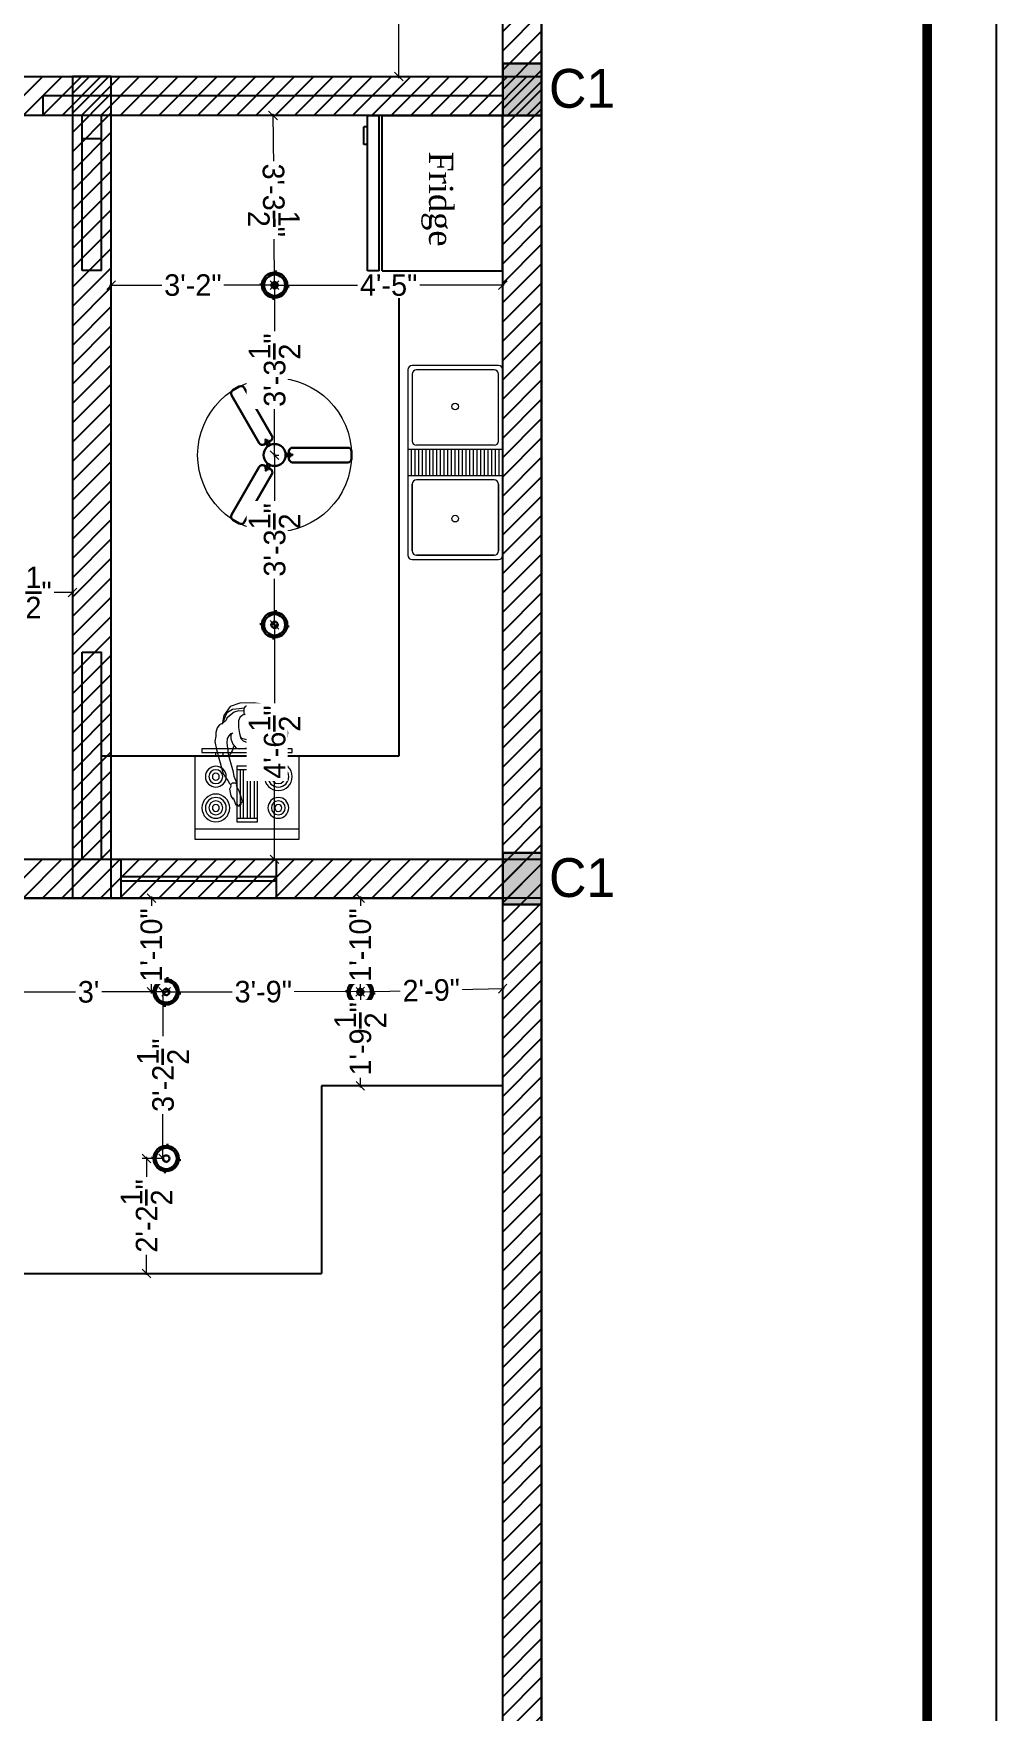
# Model space of a CAD drawing. Header units: millimetres. Extents: x -6808 to 215771, y -89660 to -16303.
# Drawn here: x 96900.4 to 97123.6, y -53585.4 to -53196.3 of the extents above; entities that cross this region are included whole.
import ezdxf

# ---------------------------------------------------------------- set-up
doc = ezdxf.new("R2010")
doc.units = ezdxf.units.MM
doc.header["$PDMODE"] = 35
doc.layers.get('0').update_dxf_attribs({"color": 8})
for name, color, linetype, lineweight in [('_Furniture', 253, 'Continuous', 18), ('A-Lite-Clng', 5, 'Continuous', 30), ('column', 5, 'Continuous', 30), ('ELE.13', 7, 'Continuous', 13), ('ELECTRICAL', 150, 'Continuous', 30), ('FIXture', 132, 'Continuous', 13), ('furnitures', 12, 'Continuous', 13), ('wall', 7, 'Continuous', 35)]:
    doc.layers.add(name, color=color, linetype=linetype, lineweight=lineweight)
doc.layers.add('A-WIN', color=5, linetype='Continuous')
doc.layers.add('FORMAT', color=7, linetype='Continuous')
doc.styles.add('SAJ', font='eurr____.ttf')
doc.styles.get("Standard").update_dxf_attribs({"font": 'times.ttf'})
doc.dimstyles.new('SAJ', dxfattribs={"dimtxt": 5, "dimasz": 2, "dimexe": 1, "dimexo": 1, "dimgap": 0.09375, "dimtad": 0, "dimdec": 1, "dimzin": 0, "dimdsep": 46, "dimlunit": 4, "dimtxsty": 'SAJ', "dimblk": 'OBLIQUE', "dimcen": 0.125, "dimdle": 0.375, "dimadec": 0, "dimazin": 0, "dimtfac": 1, "dimtdec": 1, "dimtofl": 0, "dimtmove": 0, "dimatfit": 3, "dimldrblk": 'OBLIQUE', "dimfxl": 1, "dimtolj": 1, "dimtzin": 0, "dimlwd": 5, "dimlwe": 5, "dimarcsym": 1})
pattern_1 = [(45, (79061.6935, -34400.544), (-2.24506403, 2.24506403), [])]

# ---------------------------------------------------------------- blocks, each defined once
blk = doc.blocks.new('c1')
at = {"layer": 'column'}
blk.add_hatch(color=256, dxfattribs=at).paths.add_polyline_path([(58376.49, -43564.36), (58385.49, -43564.36), (58385.49, -43552.36), (58376.49, -43552.36)])
for p, q in [((58376.49, -43552.36), (58376.49, -43564.36)), ((58376.49, -43552.36), (58385.49, -43552.36)), ((58385.49, -43564.36), (58385.49, -43552.36)), ((58376.49, -43564.36), (58385.49, -43564.36))]:
    blk.add_line(p, q, dxfattribs=at)
blk = doc.blocks.new('A$C35EA12FA')
at = {"layer": 'furnitures', "ltscale": 1.4}
for p, q in [((5.45, 22.2), (3.32, 21.47)), ((8.32, 22.29), (5.45, 22.2)), ((11, 21.88), (8.32, 22.29)), ((12.81, 20.28), (11, 21.88)), ((2, 19.51), (1.64, 17.65)), ((2.45, 18.51), (1.77, 17.83)), ((3.32, 21.47), (2, 19.51)), ((2, 18.33), (2.36, 19.38)), ((2.36, 19.38), (2.77, 20.24)), ((2.59, 18.92), (2.45, 18.51)), ((3.23, 19.47), (2.59, 18.92)), ((2.77, 20.24), (3.86, 20.88)), ((4.18, 20.24), (3.23, 19.47)), ((3.86, 20.88), (5.27, 21.01)), ((5.18, 20.56), (4.18, 20.24)), ((5.18, 18.37), (5.14, 16.92)), ((6.23, 20.47), (5.18, 20.56)), ((5.45, 19.1), (5.18, 18.37)), ((5.27, 21.01), (6.32, 21.15)), ((6, 19.6), (5.45, 19.1)), ((6.59, 19.74), (6, 19.6)), ((6.32, 21.01), (6.27, 20.38)), ((6.27, 20.38), (6.32, 19.92)), ((6.59, 21.47), (6.32, 21.01)), ((6.32, 19.92), (6.59, 19.74)), ((7.27, 21.69), (6.59, 21.47)), ((7.82, 21.51), (7.27, 21.69)), ((8.36, 21.24), (7.82, 21.51)), ((8.54, 20.83), (8.36, 21.24)), ((8.36, 19.74), (8.45, 19.88)), ((8.73, 19.65), (8.36, 19.74)), ((8.45, 19.88), (8.59, 20.42)), ((8.59, 20.42), (8.54, 20.83)), ((8.63, 21.19), (10.36, 21.01)), ((9.27, 20.65), (8.73, 20.51)), ((9.13, 19.33), (8.73, 19.65)), ((9.63, 18.6), (9.13, 19.33)), ((10.54, 20.33), (9.27, 20.65)), ((9.77, 17.37), (9.63, 18.6)), ((10.36, 21.01), (11.95, 20.6)), ((11.41, 19.92), (10.54, 20.33)), ((12.18, 19.19), (11.41, 19.92)), ((11.95, 20.6), (12.72, 19.6)), ((12.5, 18.65), (12.18, 19.19)), ((13.27, 18.28), (12.5, 18.65)), ((13.27, 19.28), (12.81, 20.28)), ((13.5, 18.15), (13.27, 19.28)), ((14.31, 17.87), (13.27, 18.28)), ((0.27, 15.05), (0, 13.92)), ((0.55, 16.83), (0.23, 15.87)), ((0.23, 15.87), (0.27, 15.05)), ((1.05, 17.51), (0.55, 16.83)), ((1.77, 17.83), (1.05, 17.51)), ((2.68, 13.55), (2.77, 14.55)), ((2.77, 14.55), (3.14, 15.1)), ((3.14, 15.1), (3.54, 15.6)), ((3.91, 15.74), (3.5, 15.33)), ((3.5, 15.33), (3.5, 14.46)), ((3.54, 15.6), (3.91, 15.74)), ((5.14, 16.92), (5.36, 15.6)), ((5.36, 15.6), (5.63, 14.51)), ((5.82, 14.55), (5.68, 14.92)), ((6.41, 14.37), (5.82, 14.55)), ((9.22, 14.6), (8.68, 14.33)), ((9.09, 14.19), (9.41, 14.83)), ((9.41, 14.83), (9.77, 16.19)), ((9.77, 16.19), (9.77, 17.37)), ((11.5, 15.24), (11.72, 15.55)), ((11.72, 15.55), (12.18, 15.6)), ((12.18, 15.6), (12.45, 15.15)), ((12.45, 15.15), (12.81, 14.78)), ((12.81, 14.78), (12.63, 14.1)), ((15.45, 17.06), (14.31, 17.87)), ((15.36, 13.78), (15.77, 14.96)), ((15.81, 15.87), (15.45, 17.06)), ((15.77, 14.96), (15.81, 15.87)), ((0, 13.92), (0.41, 12.19)), ((0.41, 12.19), (1.82, 6.87)), ((2.82, 12.46), (2.68, 13.55)), ((3.09, 10.82), (2.82, 12.46)), ((3.45, 11.28), (3.23, 11.01)), ((3.86, 12.05), (3.45, 11.28)), ((3.5, 14.46), (3.91, 13.28)), ((4.04, 12.83), (3.86, 12.05)), ((3.91, 13.28), (4.64, 12.46)), ((4.64, 12.46), (5.41, 12.33)), ((5.41, 12.33), (8.36, 12.69)), ((5.63, 14.51), (6.13, 14.05)), ((6.13, 14.05), (6.68, 13.83)), ((6.95, 14.24), (6.41, 14.37)), ((6.68, 13.83), (7.13, 13.78)), ((7.59, 14.24), (6.95, 14.24)), ((7.13, 13.78), (7.27, 13.51)), ((7.27, 13.51), (7.5, 13.28)), ((7.5, 13.28), (7.73, 13.51)), ((8.09, 14.19), (7.59, 14.24)), ((7.73, 13.51), (8, 13.78)), ((8, 13.78), (8.36, 13.96)), ((8.68, 14.33), (8.09, 14.19)), ((8.28, 12.7), (10.5, 12.37)), ((8.36, 13.96), (9.09, 14.19)), ((9.59, 11.19), (9.54, 12.14)), ((9.95, 9.92), (9.59, 11.19)), ((10.5, 12.37), (11, 13.05)), ((11.45, 11.01), (10.72, 9.82)), ((11, 13.05), (11.41, 13.96)), ((11, 12.83), (12.04, 13.05)), ((11.63, 12.87), (11.45, 11.01)), ((12.13, 11.42), (11.45, 10.01)), ((12.5, 13.05), (12, 11.87)), ((12, 11.87), (12.13, 11.42)), ((12.04, 13.05), (12.5, 13.37)), ((12.13, 11.83), (12.59, 11.83)), ((12.54, 13.51), (12.5, 13.05)), ((12.63, 14.1), (12.54, 13.51)), ((12.59, 11.83), (13.09, 11.64)), ((13.09, 11.64), (13.45, 11.46)), ((13.09, 10.42), (13.18, 11.05)), ((13.18, 11.05), (13.68, 11.19)), ((13.62, 11.17), (15.36, 13.78)), ((4.04, 7.23), (3.09, 10.82)), ((10.27, 9.51), (9.95, 9.92)), ((10.72, 9.82), (10.27, 9.51)), ((11.45, 10), (10.67, 8.41)), ((10.67, 8.41), (10.72, 8.18)), ((11.45, 10.01), (10.68, 8.41)), ((10.68, 8.41), (10.72, 8.19)), ((10.72, 8.18), (11.13, 8.41)), ((10.72, 8.19), (11.13, 8.41)), ((11.13, 8.41), (10.86, 7.87)), ((11.13, 8.41), (10.86, 7.87)), ((10.86, 7.87), (10.95, 7.64)), ((10.86, 7.87), (10.95, 7.64)), ((10.95, 7.64), (11.27, 7.78)), ((10.95, 7.64), (11.27, 7.77)), ((11.27, 7.78), (11.04, 7.19)), ((11.27, 7.77), (11.04, 7.18)), ((12.26, 8), (11.83, 7)), ((12.27, 8.05), (12.22, 7.55)), ((12.22, 7.55), (12.45, 7.69)), ((12.45, 7.69), (12.68, 8)), ((12.68, 8), (12.81, 8.64)), ((12.81, 8.64), (13.09, 9.6)), ((13.09, 9.6), (13.09, 10.42)), ((1.82, 6.87), (2.86, 5.46)), ((2.86, 5.46), (3.18, 4.82)), ((3.18, 4.82), (3.45, 4.59)), ((3.5, 4.14), (3.23, 3.55)), ((3.45, 4.59), (3.5, 4.14)), ((3.54, 4.64), (3.86, 4.96)), ((3.86, 4.96), (4.5, 4.91)), ((4.18, 6.32), (4.04, 7.23)), ((4.86, 4.82), (4.18, 6.32)), ((4.5, 4.91), (4.64, 4.73)), ((4.73, 4.28), (4.82, 4.46)), ((5.36, 3), (4.73, 4.28)), ((4.82, 4.46), (4.86, 4.82)), ((11.04, 7.18), (11.27, 7.05)), ((11.27, 7.05), (11.49, 7.14)), ((11.49, 7.14), (11.54, 6.96)), ((11.54, 6.96), (11.86, 7)), ((3.23, 3.55), (3.5, 2.14)), ((3.5, 2.14), (3.91, 1.41)), ((3.91, 1.41), (4, 1.68)), ((4, 1.68), (4.54, 0.18)), ((4.54, 0.18), (4.73, 0.14)), ((4.73, 0.14), (4.82, 0.32)), ((4.82, 0.32), (5.09, 0)), ((5.09, 0), (5.45, 0)), ((5.63, 2.09), (5.36, 3)), ((5.45, 0.36), (5.73, 0.36)), ((5.45, 0), (5.45, 0.36)), ((6.04, 0.91), (5.63, 2.09)), ((5.73, 0.68), (6.04, 0.91)), ((5.73, 0.36), (5.73, 0.68))]:
    blk.add_line(p, q, dxfattribs=at)
blk = doc.blocks.new('A$C59C60163')
at = {"layer": 'FIXture'}
for p, q in [((61.7, 0), (61.7, 617.2)), ((493.8, 493.8), (514.4, 493.8)), ((514.4, 452.6), (493.8, 452.6)), ((123.4, 246.9), (123.4, 370.3)), ((411.5, 349.8), (123.4, 349.8)), ((123.4, 329.2), (411.5, 329.2)), ((411.5, 308.6), (123.4, 308.6)), ((411.5, 370.3), (411.5, 246.9)), ((123.4, 288), (411.5, 288)), ((411.5, 267.5), (123.4, 267.5)), ((514.4, 164.6), (493.8, 164.6)), ((493.8, 123.4), (514.4, 123.4))]:
    blk.add_line(p, q, dxfattribs=at)
for points in [[(493.8, 0), (0, 0), (0, 617.2), (493.8, 617.2)], [(534.9, 41.1), (514.4, 41.1), (514.4, 576.1), (534.9, 576.1)], [(432.1, 246.9), (102.9, 246.9), (102.9, 370.3), (432.1, 370.3)]]:
    blk.add_lwpolyline(points, close=True, dxfattribs=at)
for centre, radius in [((185.2, 493.8), 61.7), ((185.2, 493.8), 41.1), ((185.2, 493.8), 20.6), ((370.3, 493.8), 82.3), ((370.3, 493.8), 61.7), ((370.3, 493.8), 41.1), ((370.3, 493.8), 20.6), ((185.2, 123.4), 82.3), ((185.2, 123.4), 61.7), ((185.2, 123.4), 41.1), ((185.2, 123.4), 20.6), ((370.3, 123.4), 61.7), ((370.3, 123.4), 41.1), ((370.3, 123.4), 20.6)]:
    blk.add_circle(centre, radius, dxfattribs=at)
blk = doc.blocks.new('A$C22B204D2')
at = {"layer": '_Furniture', "color": 2, "xscale": 1.071547591360284, "yscale": 1.071547591360284, "zscale": 1.071547591360284}
blk.add_blockref('A$C35EA12FA', (4.57, 9.37), dxfattribs=at)
at = {"layer": 'FIXture', "xscale": -0.0391304348595441, "yscale": 0.0391304348595441, "zscale": 0.0391304348595441, "rotation": 270}
blk.add_blockref('A$C59C60163', (0, 1.61), dxfattribs=at)
blk = doc.blocks.new('SINK')
at = {"layer": 'FIXture'}
for p, q in [((94265.16, -43663.34), (94245.16, -43663.34)), ((94244.16, -43664.34), (94244.16, -43707.34)), ((94245.16, -43665.34), (94245.16, -43680.84)), ((94264.16, -43664.34), (94246.16, -43664.34)), ((94265.16, -43680.84), (94265.16, -43665.34)), ((94266.16, -43707.34), (94266.16, -43664.34)), ((94264.16, -43681.84), (94246.16, -43681.84)), ((94266.16, -43682.84), (94244.16, -43682.84)), ((94245.01, -43688.84), (94245.01, -43682.84)), ((94245.85, -43688.84), (94245.85, -43682.84)), ((94246.7, -43688.84), (94246.7, -43682.84)), ((94247.55, -43688.84), (94247.55, -43682.84)), ((94248.39, -43688.84), (94248.39, -43682.84)), ((94249.24, -43688.84), (94249.24, -43682.84)), ((94250.08, -43688.84), (94250.08, -43682.84)), ((94250.93, -43688.84), (94250.93, -43682.84)), ((94251.78, -43688.84), (94251.78, -43682.84)), ((94252.62, -43688.84), (94252.62, -43682.84)), ((94253.47, -43688.84), (94253.47, -43682.84)), ((94254.31, -43688.84), (94254.31, -43682.84)), ((94255.16, -43688.84), (94255.16, -43682.84)), ((94256.01, -43688.84), (94256.01, -43682.84)), ((94256.85, -43688.84), (94256.85, -43682.84)), ((94257.7, -43688.84), (94257.7, -43682.84)), ((94258.55, -43688.84), (94258.55, -43682.84)), ((94259.39, -43688.84), (94259.39, -43682.84)), ((94260.24, -43688.84), (94260.24, -43682.84)), ((94261.08, -43688.84), (94261.08, -43682.84)), ((94261.93, -43688.84), (94261.93, -43682.84)), ((94262.78, -43688.84), (94262.78, -43682.84)), ((94263.62, -43688.84), (94263.62, -43682.84)), ((94264.47, -43688.84), (94264.47, -43682.84)), ((94265.31, -43688.84), (94265.31, -43682.84)), ((94244.16, -43688.84), (94266.16, -43688.84)), ((94264.16, -43689.84), (94246.16, -43689.84)), ((94245.16, -43690.84), (94245.16, -43706.34)), ((94245.16, -43706.34), (94245.16, -43690.84)), ((94265.16, -43706.34), (94265.16, -43690.84)), ((94265.16, -43690.84), (94265.16, -43706.34)), ((94245.16, -43708.34), (94265.16, -43708.34)), ((94246.16, -43707.34), (94264.16, -43707.34)), ((94264.16, -43707.34), (94246.16, -43707.34))]:
    blk.add_line(p, q, dxfattribs=at)
for centre in [(94255.16, -43672.84), (94255.16, -43698.84)]:
    blk.add_circle(centre, 0.766, dxfattribs=at)
for centre, start, end in [((94245.16, -43664.34), 90, 180), ((94265.16, -43664.34), 0, 90), ((94246.16, -43665.34), 90, 180), ((94264.16, -43665.34), 0, 90), ((94246.16, -43680.84), 180, 270), ((94264.16, -43680.84), 270, 0), ((94246.16, -43690.84), 90, 180), ((94264.16, -43690.84), 0, 90), ((94245.16, -43707.34), 180, 270), ((94246.16, -43706.34), 180, 270), ((94246.16, -43706.34), 180, 270), ((94264.16, -43706.34), 270, 0), ((94264.16, -43706.34), 270, 0), ((94265.16, -43707.34), 270, 0)]:
    blk.add_arc(centre, 1, start, end, dxfattribs=at)
blk = doc.blocks.new('rg5y')
at = {"color": 0}
for p, q in [((59918.75, -28724.09), (59918.75, -28695.06)), ((59918.75, -28695.06), (59920.93, -28695.06)), ((59920.93, -28724.09), (59920.93, -28695.06)), ((59921.47, -28724.09), (59921.47, -28695.06)), ((59921.47, -28695.06), (59943.98, -28695.06)), ((59943.98, -28724.09), (59943.98, -28695.06)), ((59918.75, -28697.18), (59918.04, -28697.18)), ((59918.04, -28700.5), (59918.04, -28697.18)), ((59918.75, -28700.5), (59918.04, -28700.5)), ((59921.47, -28724.09), (59943.98, -28724.09))]:
    blk.add_line(p, q, dxfattribs=at)
blk.add_line((59920.93, -28724.09), (59918.75, -28724.09))
at = {"layer": 'A-WIN', "color": 0, "insert": (59934.74, -28701.8), "char_height": 4.5, "width": 60.2807, "attachment_point": 1, "rotation": 270}
blk.add_mtext('\\A1;Fridge', dxfattribs=at)
blk = doc.blocks.new('FAN')
at = {"layer": 'A-Lite-Clng', "color": 5, "ltscale": 10}
for p, q in [((-11.37, 17.69), (-9.63, 18.69)), ((-4.19, 3.26), (-11.73, 16.32)), ((-0.73, 5.26), (-8.27, 18.32)), ((-2.83, 2.9), (-1.09, 3.9)), ((-2.27, 3.22), (-1.8, 2.4)), ((-1.65, 3.57), (-1.18, 2.76)), ((3.92, 0.35), (2.98, 0.35)), ((3.92, 1), (3.92, -1)), ((4.92, 2), (20, 2)), ((21, 1), (21, -1)), ((-4.19, -3.26), (-11.73, -16.32)), ((-1.09, -3.9), (-2.83, -2.9)), ((-2.27, -3.22), (-1.8, -2.4)), ((-1.65, -3.57), (-1.18, -2.76)), ((3.92, -0.35), (2.98, -0.35)), ((4.92, -2), (20, -2)), ((-0.73, -5.26), (-8.27, -18.32)), ((-9.63, -18.69), (-11.37, -17.69))]:
    blk.add_line(p, q, dxfattribs=at)
for centre, radius in [((0, 0), 3), ((-2.44, 3.55), 0.102), ((-2.42, 4.14), 0.109), ((-1.86, 3.89), 0.102), ((4.3, 0.33), 0.102), ((4.79, 0.03), 0.109), ((-2.44, -3.56), 0.102), ((-2.37, -4.16), 0.109), ((-1.86, -3.89), 0.102), ((4.3, -0.33), 0.102)]:
    blk.add_circle(centre, radius, dxfattribs=at)
for centre, start, end in [((-9.13, 17.82), 30, 120), ((-10.87, 16.82), 120, 210), ((-1.59, 4.76), 300, 30), ((-3.33, 3.76), 210, 300), ((4.92, 1), 90, 180), ((20, 1), 0, 90), ((-3.33, -3.76), 60, 150), ((-1.59, -4.76), 330, 60), ((4.92, -1), 180, 270), ((20, -1), 270, 0), ((-10.87, -16.82), 150, 240), ((-9.13, -17.82), 240, 330)]:
    blk.add_arc(centre, 1, start, end, dxfattribs=at)
blk = doc.blocks.new('CEILING LIGHT')
at = {"layer": 'ELECTRICAL'}
for p, q in [((-3, 0.09), (-3.5, 0.09)), ((0, 3.5), (0, 3)), ((3.5, 0.09), (3, 0.09)), ((0, -3), (0, -3.5))]:
    blk.add_line(p, q, dxfattribs=at)
for radius in [3, 2.5, 0.75]:
    blk.add_circle((0, 0), radius, dxfattribs=at)
blk = doc.blocks.new('_Oblique')
at = {"color": 0, "linetype": 'ByBlock', "lineweight": -2}
blk.add_line((-0.5, -0.5), (0.5, 0.5), dxfattribs=at)
blk = doc.blocks.new('*D2050')
at = {"layer": 'Defpoints', "color": 0, "transparency": 16777216}
for p in [(96985.06, -53162.82), (96985.06, -53206.32), (96985.06, -53206.32)]:
    blk.add_point(p, dxfattribs=at)
at = {"layer": 'wall', "color": 0, "lineweight": 5, "transparency": 16777216}
for p, q in [((96985.06, -53162.82), (96984.06, -53162.82)), ((96985.06, -53162.44), (96985.06, -53176.77)), ((96985.06, -53206.69), (96985.06, -53192.36)), ((96985.06, -53206.32), (96984.06, -53206.32))]:
    blk.add_line(p, q, dxfattribs=at)
at = {"layer": 'wall', "color": 0, "lineweight": 5, "transparency": 16777216, "xscale": 2, "yscale": 2, "zscale": 2}
for p, rotation in [((96985.06, -53162.82), 90), ((96985.06, -53206.32), 270)]:
    blk.add_blockref('_Oblique', p, dxfattribs=dict(at, rotation=rotation))
at = {"layer": 'wall', "color": 0, "transparency": 16777216, "insert": (96985.06, -53184.57), "char_height": 5, "attachment_point": 5, "rotation": 90, "style": 'SAJ', "bg_fill": 3, "box_fill_scale": 1.1, "bg_fill_color": 256, "bg_fill_true_color": 13158600, "bg_fill_transparency": 0}
blk.add_mtext('\\A1;3\'-7{\\H1x;\\S1/2;}"', dxfattribs=at)
blk = doc.blocks.new('*D2053')
at = {"layer": 'Defpoints', "color": 0, "transparency": 16777216}
for p in [(96955.87, -53215.32), (96955.87, -53215.32), (96956.24, -53254.69)]:
    blk.add_point(p, dxfattribs=at)
at = {"layer": 'wall', "color": 0, "lineweight": 5, "transparency": 16777216}
for p, q in [((96955.86, -53214.94), (96955.98, -53227.21)), ((96955.87, -53215.32), (96956.87, -53215.31)), ((96956.25, -53255.07), (96956.13, -53242.8)), ((96956.24, -53254.69), (96957.24, -53254.68))]:
    blk.add_line(p, q, dxfattribs=at)
at = {"layer": 'wall', "color": 0, "lineweight": 5, "transparency": 16777216, "xscale": 2, "yscale": 2, "zscale": 2}
for p, rotation in [((96955.87, -53215.32), 90.54565759341575), ((96956.24, -53254.69), 270.5456575934157)]:
    blk.add_blockref('_Oblique', p, dxfattribs=dict(at, rotation=rotation))
at = {"layer": 'wall', "color": 0, "transparency": 16777216, "insert": (96956.05, -53235), "char_height": 5, "attachment_point": 5, "rotation": 270.5457, "style": 'SAJ', "bg_fill": 3, "box_fill_scale": 1.1, "bg_fill_color": 256, "bg_fill_true_color": 13158600, "bg_fill_transparency": 0}
blk.add_mtext('\\A1;3\'-3{\\H1x;\\S1/2;}"', dxfattribs=at)
blk = doc.blocks.new('*D2054')
at = {"layer": 'Defpoints', "color": 0, "transparency": 16777216}
for p in [(96956.24, -53254.69), (97009.12, -53254.69), (97009.12, -53254.69)]:
    blk.add_point(p, dxfattribs=at)
at = {"layer": 'wall', "color": 0, "lineweight": 5, "transparency": 16777216}
for p, q in [((96955.87, -53254.69), (96976.75, -53254.69)), ((96956.24, -53254.69), (96956.24, -53253.69)), ((97009.49, -53254.69), (96988.61, -53254.69)), ((97009.12, -53254.69), (97009.12, -53255.69))]:
    blk.add_line(p, q, dxfattribs=at)
at = {"layer": 'wall', "color": 0, "lineweight": 5, "transparency": 16777216, "xscale": 2, "yscale": 2, "zscale": 2, "rotation": 180}
blk.add_blockref('_Oblique', (96956.24, -53254.69), dxfattribs=at)
at = {"layer": 'wall', "color": 0, "lineweight": 5, "transparency": 16777216, "xscale": 2, "yscale": 2, "zscale": 2}
blk.add_blockref('_Oblique', (97009.12, -53254.69), dxfattribs=at)
at = {"layer": 'wall', "color": 0, "transparency": 16777216, "insert": (96982.68, -53254.69), "char_height": 5, "attachment_point": 5, "style": 'SAJ', "bg_fill": 3, "box_fill_scale": 1.1, "bg_fill_color": 256, "bg_fill_true_color": 13158600, "bg_fill_transparency": 0}
blk.add_mtext('\\A1;4\'-5"', dxfattribs=at)
blk = doc.blocks.new('*D2055')
at = {"layer": 'Defpoints', "color": 0, "transparency": 16777216}
for p in [(96918.37, -53254.69), (96918.37, -53254.69), (96956.24, -53254.69)]:
    blk.add_point(p, dxfattribs=at)
at = {"layer": 'wall', "color": 0, "lineweight": 5, "transparency": 16777216}
for p, q in [((96917.99, -53254.69), (96931.32, -53254.69)), ((96918.37, -53254.69), (96918.37, -53253.69)), ((96956.62, -53254.69), (96943.29, -53254.69)), ((96956.24, -53254.69), (96956.24, -53253.69))]:
    blk.add_line(p, q, dxfattribs=at)
at = {"layer": 'wall', "color": 0, "lineweight": 5, "transparency": 16777216, "xscale": 2, "yscale": 2, "zscale": 2, "rotation": 180}
blk.add_blockref('_Oblique', (96918.37, -53254.69), dxfattribs=at)
at = {"layer": 'wall', "color": 0, "lineweight": 5, "transparency": 16777216, "xscale": 2, "yscale": 2, "zscale": 2}
blk.add_blockref('_Oblique', (96956.24, -53254.69), dxfattribs=at)
at = {"layer": 'wall', "color": 0, "transparency": 16777216, "insert": (96937.3, -53254.69), "char_height": 5, "attachment_point": 5, "style": 'SAJ', "bg_fill": 3, "box_fill_scale": 1.1, "bg_fill_color": 256, "bg_fill_true_color": 13158600, "bg_fill_transparency": 0}
blk.add_mtext('\\A1;3\'-2"', dxfattribs=at)
blk = doc.blocks.new('*D2056')
at = {"layer": 'Defpoints', "color": 0, "transparency": 16777216}
for p in [(96956.24, -53254.69), (96956.24, -53294.07), (96956.24, -53294.07)]:
    blk.add_point(p, dxfattribs=at)
at = {"layer": 'wall', "color": 0, "lineweight": 5, "transparency": 16777216}
for p, q in [((96956.24, -53254.69), (96955.24, -53254.69)), ((96956.24, -53254.32), (96956.24, -53266.58)), ((96956.24, -53294.44), (96956.24, -53282.17)), ((96956.24, -53294.07), (96957.24, -53294.07))]:
    blk.add_line(p, q, dxfattribs=at)
at = {"layer": 'wall', "color": 0, "lineweight": 5, "transparency": 16777216, "xscale": 2, "yscale": 2, "zscale": 2}
for p, rotation in [((96956.24, -53254.69), 90), ((96956.24, -53294.07), 270)]:
    blk.add_blockref('_Oblique', p, dxfattribs=dict(at, rotation=rotation))
at = {"layer": 'wall', "color": 0, "transparency": 16777216, "insert": (96956.24, -53274.38), "char_height": 5, "attachment_point": 5, "rotation": 90, "style": 'SAJ', "bg_fill": 3, "box_fill_scale": 1.1, "bg_fill_color": 256, "bg_fill_true_color": 13158600, "bg_fill_transparency": 0}
blk.add_mtext('\\A1;3\'-3{\\H1x;\\S1/2;}"', dxfattribs=at)
blk = doc.blocks.new('*D2057')
at = {"layer": 'Defpoints', "color": 0, "transparency": 16777216}
for p in [(96956.24, -53294.07), (96956.24, -53333.44), (96956.24, -53333.44)]:
    blk.add_point(p, dxfattribs=at)
at = {"layer": 'wall', "color": 0, "lineweight": 5, "transparency": 16777216}
for p, q in [((96956.24, -53293.69), (96956.24, -53305.96)), ((96956.24, -53294.07), (96957.24, -53294.07)), ((96956.24, -53333.82), (96956.24, -53321.55)), ((96956.24, -53333.44), (96955.24, -53333.44))]:
    blk.add_line(p, q, dxfattribs=at)
at = {"layer": 'wall', "color": 0, "lineweight": 5, "transparency": 16777216, "xscale": 2, "yscale": 2, "zscale": 2}
for p, rotation in [((96956.24, -53294.07), 90), ((96956.24, -53333.44), 270)]:
    blk.add_blockref('_Oblique', p, dxfattribs=dict(at, rotation=rotation))
at = {"layer": 'wall', "color": 0, "transparency": 16777216, "insert": (96956.24, -53313.75), "char_height": 5, "attachment_point": 5, "rotation": 90, "style": 'SAJ', "bg_fill": 3, "box_fill_scale": 1.1, "bg_fill_color": 256, "bg_fill_true_color": 13158600, "bg_fill_transparency": 0}
blk.add_mtext('\\A1;3\'-3{\\H1x;\\S1/2;}"', dxfattribs=at)
blk = doc.blocks.new('*D2058')
at = {"layer": 'Defpoints', "color": 0, "transparency": 16777216}
for p in [(96956.24, -53333.44), (96956.24, -53387.82), (96956.24, -53387.82)]:
    blk.add_point(p, dxfattribs=at)
at = {"layer": 'wall', "color": 0, "lineweight": 5, "transparency": 16777216}
for p, q in [((96956.24, -53333.07), (96956.24, -53352.89)), ((96956.24, -53333.44), (96957.24, -53333.44)), ((96956.24, -53388.19), (96956.24, -53368.37)), ((96956.24, -53387.82), (96957.24, -53387.82))]:
    blk.add_line(p, q, dxfattribs=at)
at = {"layer": 'wall', "color": 0, "lineweight": 5, "transparency": 16777216, "xscale": 2, "yscale": 2, "zscale": 2}
for p, rotation in [((96956.24, -53333.44), 90), ((96956.24, -53387.82), 270)]:
    blk.add_blockref('_Oblique', p, dxfattribs=dict(at, rotation=rotation))
at = {"layer": 'wall', "color": 0, "transparency": 16777216, "insert": (96956.24, -53360.63), "char_height": 5, "attachment_point": 5, "rotation": 90, "style": 'SAJ', "bg_fill": 3, "box_fill_scale": 1.1, "bg_fill_color": 256, "bg_fill_true_color": 13158600, "bg_fill_transparency": 0}
blk.add_mtext('\\A1;4\'-6{\\H1x;\\S1/2;}"', dxfattribs=at)
blk = doc.blocks.new('*D2063')
at = {"layer": 'Defpoints', "color": 0, "transparency": 16777216}
for p in [(96882.74, -53325.94), (96909.37, -53325.94), (96909.37, -53325.94)]:
    blk.add_point(p, dxfattribs=at)
at = {"layer": 'wall', "color": 0, "lineweight": 5, "transparency": 16777216}
for p, q in [((96882.37, -53325.94), (96888.26, -53325.94)), ((96882.74, -53325.94), (96882.74, -53324.94)), ((96909.74, -53325.94), (96903.85, -53325.94)), ((96909.37, -53325.94), (96909.37, -53324.94))]:
    blk.add_line(p, q, dxfattribs=at)
at = {"layer": 'wall', "color": 0, "lineweight": 5, "transparency": 16777216, "xscale": 2, "yscale": 2, "zscale": 2, "rotation": 180}
blk.add_blockref('_Oblique', (96882.74, -53325.94), dxfattribs=at)
at = {"layer": 'wall', "color": 0, "lineweight": 5, "transparency": 16777216, "xscale": 2, "yscale": 2, "zscale": 2}
blk.add_blockref('_Oblique', (96909.37, -53325.94), dxfattribs=at)
at = {"layer": 'wall', "color": 0, "transparency": 16777216, "insert": (96896.05, -53325.94), "char_height": 5, "attachment_point": 5, "style": 'SAJ', "bg_fill": 3, "box_fill_scale": 1.1, "bg_fill_color": 256, "bg_fill_true_color": 13158600, "bg_fill_transparency": 0}
blk.add_mtext('\\A1;2\'-2{\\H1x;\\S1/2;}"', dxfattribs=at)
blk = doc.blocks.new('*D2096')
at = {"layer": 'Defpoints', "color": 0, "transparency": 16777216}
for p in [(96976.06, -53419.3), (97009.1, -53417.82), (97009.12, -53418.57)]:
    blk.add_point(p, dxfattribs=at)
at = {"layer": 'wall', "color": 0, "lineweight": 5, "transparency": 16777216}
for p, q in [((97009.1, -53417.82), (97009.08, -53416.82)), ((96975.66, -53418.56), (96986.59, -53418.32)), ((96976.04, -53418.55), (96976.02, -53417.55)), ((97009.48, -53417.81), (96998.55, -53418.05))]:
    blk.add_line(p, q, dxfattribs=at)
at = {"layer": 'wall', "color": 0, "lineweight": 5, "transparency": 16777216, "xscale": 2, "yscale": 2, "zscale": 2}
for p, rotation in [((97009.1, -53417.82), 1.271371594868161), ((96976.04, -53418.55), 181.2713715948682)]:
    blk.add_blockref('_Oblique', p, dxfattribs=dict(at, rotation=rotation))
at = {"layer": 'wall', "color": 0, "transparency": 16777216, "insert": (96992.57, -53418.19), "char_height": 5, "attachment_point": 5, "rotation": 1.2714, "style": 'SAJ', "bg_fill": 3, "box_fill_scale": 1.1, "bg_fill_color": 256, "bg_fill_true_color": 13158600, "bg_fill_transparency": 0}
blk.add_mtext('\\A1;2\'-9"', dxfattribs=at)
blk = doc.blocks.new('*D2097')
at = {"layer": 'wall', "color": 0, "lineweight": 5, "transparency": 16777216}
for p, q in [((96976.12, -53396.44), (96976.12, -53400.41)), ((96976.12, -53396.82), (96977.12, -53396.82)), ((96976.12, -53418.94), (96976.12, -53414.98)), ((96976.12, -53418.57), (96977.12, -53418.57))]:
    blk.add_line(p, q, dxfattribs=at)
at = {"layer": 'wall', "color": 0, "lineweight": 5, "transparency": 16777216, "xscale": 2, "yscale": 2, "zscale": 2}
for p, rotation in [((96976.12, -53396.82), 90), ((96976.12, -53418.57), 270)]:
    blk.add_blockref('_Oblique', p, dxfattribs=dict(at, rotation=rotation))
at = {"layer": 'wall', "color": 0, "transparency": 16777216, "insert": (96976.12, -53407.69), "char_height": 5, "attachment_point": 5, "rotation": 90, "style": 'SAJ', "bg_fill": 3, "box_fill_scale": 1.1, "bg_fill_color": 256, "bg_fill_true_color": 13158600, "bg_fill_transparency": 0}
blk.add_mtext('\\A1;1\'-10"', dxfattribs=at)
at = {"layer": 'Defpoints', "color": 0, "transparency": 16777216}
for p in [(96976.12, -53396.82), (96976.12, -53396.82), (96976.12, -53418.57)]:
    blk.add_point(p, dxfattribs=at)
blk = doc.blocks.new('*D2098')
at = {"layer": 'wall', "color": 0, "lineweight": 5, "transparency": 16777216}
for p, q in [((96976.12, -53418.19), (96976.12, -53422.11)), ((96976.12, -53418.57), (96977.12, -53418.57)), ((96976.12, -53440.69), (96976.12, -53436.78)), ((96976.12, -53440.32), (96977.12, -53440.32))]:
    blk.add_line(p, q, dxfattribs=at)
at = {"layer": 'wall', "color": 0, "lineweight": 5, "transparency": 16777216, "xscale": 2, "yscale": 2, "zscale": 2}
for p, rotation in [((96976.12, -53418.57), 90), ((96976.12, -53440.32), 270)]:
    blk.add_blockref('_Oblique', p, dxfattribs=dict(at, rotation=rotation))
at = {"layer": 'wall', "color": 0, "transparency": 16777216, "insert": (96976.12, -53429.44), "char_height": 5, "attachment_point": 5, "rotation": 90, "style": 'SAJ', "bg_fill": 3, "box_fill_scale": 1.1, "bg_fill_color": 256, "bg_fill_true_color": 13158600, "bg_fill_transparency": 0}
blk.add_mtext('\\A1;1\'-9{\\H1x;\\S1/2;}"', dxfattribs=at)
at = {"layer": 'Defpoints', "color": 0, "transparency": 16777216}
for p in [(96976.04, -53418.57), (96976.04, -53440.32), (96976.12, -53440.32)]:
    blk.add_point(p, dxfattribs=at)
blk = doc.blocks.new('*D2099')
at = {"layer": 'Defpoints', "color": 0, "transparency": 16777216}
for p in [(96931.12, -53418.57), (96930.37, -53457.19), (96931.12, -53457.19)]:
    blk.add_point(p, dxfattribs=at)
at = {"layer": 'wall', "color": 0, "lineweight": 5, "transparency": 16777216}
for p, q in [((96930.37, -53418.57), (96929.37, -53418.57)), ((96930.37, -53418.19), (96930.37, -53430.08)), ((96930.37, -53457.57), (96930.37, -53445.67)), ((96930.37, -53457.19), (96929.37, -53457.19))]:
    blk.add_line(p, q, dxfattribs=at)
at = {"layer": 'wall', "color": 0, "lineweight": 5, "transparency": 16777216, "xscale": 2, "yscale": 2, "zscale": 2}
for p, rotation in [((96930.37, -53418.57), 90), ((96930.37, -53457.19), 270)]:
    blk.add_blockref('_Oblique', p, dxfattribs=dict(at, rotation=rotation))
at = {"layer": 'wall', "color": 0, "transparency": 16777216, "insert": (96930.37, -53437.88), "char_height": 5, "attachment_point": 5, "rotation": 90, "style": 'SAJ', "bg_fill": 3, "box_fill_scale": 1.1, "bg_fill_color": 256, "bg_fill_true_color": 13158600, "bg_fill_transparency": 0}
blk.add_mtext('\\A1;3\'-2{\\H1x;\\S1/2;}"', dxfattribs=at)
blk = doc.blocks.new('*D2100')
at = {"layer": 'Defpoints', "color": 0, "transparency": 16777216}
for p in [(96931.12, -53457.19), (96926.57, -53483.82), (96931.12, -53483.82)]:
    blk.add_point(p, dxfattribs=at)
at = {"layer": 'wall', "color": 0, "lineweight": 5, "transparency": 16777216}
for p, q in [((96929.57, -53457.19), (96925.57, -53457.19)), ((96926.57, -53456.82), (96926.57, -53462.71)), ((96926.57, -53484.19), (96926.57, -53478.3)), ((96929.57, -53483.82), (96925.57, -53483.82))]:
    blk.add_line(p, q, dxfattribs=at)
at = {"layer": 'wall', "color": 0, "lineweight": 5, "transparency": 16777216, "xscale": 2, "yscale": 2, "zscale": 2}
for p, rotation in [((96926.57, -53457.19), 90), ((96926.57, -53483.82), 270)]:
    blk.add_blockref('_Oblique', p, dxfattribs=dict(at, rotation=rotation))
at = {"layer": 'wall', "color": 0, "transparency": 16777216, "insert": (96926.57, -53470.5), "char_height": 5, "attachment_point": 5, "rotation": 90, "style": 'SAJ', "bg_fill": 3, "box_fill_scale": 1.1, "bg_fill_color": 256, "bg_fill_true_color": 13158600, "bg_fill_transparency": 0}
blk.add_mtext('\\A1;2\'-2{\\H1x;\\S1/2;}"', dxfattribs=at)
blk = doc.blocks.new('*D2101')
at = {"layer": 'wall', "color": 0, "lineweight": 5, "transparency": 16777216}
for p, q in [((96930.12, -53396.82), (96926.69, -53396.82)), ((96927.69, -53396.44), (96927.69, -53400.41)), ((96927.69, -53418.94), (96927.69, -53414.98)), ((96930.12, -53418.57), (96926.69, -53418.57))]:
    blk.add_line(p, q, dxfattribs=at)
at = {"layer": 'wall', "color": 0, "lineweight": 5, "transparency": 16777216, "xscale": 2, "yscale": 2, "zscale": 2}
for p, rotation in [((96927.69, -53396.82), 90), ((96927.69, -53418.57), 270)]:
    blk.add_blockref('_Oblique', p, dxfattribs=dict(at, rotation=rotation))
at = {"layer": 'wall', "color": 0, "transparency": 16777216, "insert": (96927.69, -53407.69), "char_height": 5, "attachment_point": 5, "rotation": 90, "style": 'SAJ', "bg_fill": 3, "box_fill_scale": 1.1, "bg_fill_color": 256, "bg_fill_true_color": 13158600, "bg_fill_transparency": 0}
blk.add_mtext('\\A1;1\'-10"', dxfattribs=at)
at = {"layer": 'Defpoints', "color": 0, "transparency": 16777216}
for p in [(96927.69, -53396.82), (96931.12, -53396.82), (96931.12, -53418.57)]:
    blk.add_point(p, dxfattribs=at)
blk = doc.blocks.new('*D2102')
at = {"layer": 'Defpoints', "color": 0, "transparency": 16777216}
for p in [(96931.12, -53418.57), (96931.12, -53418.57), (96976.12, -53418.47)]:
    blk.add_point(p, dxfattribs=at)
at = {"layer": 'wall', "color": 0, "lineweight": 5, "transparency": 16777216}
for p, q in [((96930.74, -53418.57), (96947.64, -53418.53)), ((96931.12, -53418.57), (96931.12, -53417.57)), ((96976.49, -53418.47), (96959.6, -53418.51)), ((96976.12, -53418.47), (96976.12, -53417.47))]:
    blk.add_line(p, q, dxfattribs=at)
at = {"layer": 'wall', "color": 0, "lineweight": 5, "transparency": 16777216, "xscale": 2, "yscale": 2, "zscale": 2}
for p, rotation in [((96931.12, -53418.57), 180.1231583514961), ((96976.12, -53418.47), 0.1231583514960821)]:
    blk.add_blockref('_Oblique', p, dxfattribs=dict(at, rotation=rotation))
at = {"layer": 'wall', "color": 0, "transparency": 16777216, "insert": (96953.62, -53418.52), "char_height": 5, "attachment_point": 5, "rotation": 0.1232, "style": 'SAJ', "bg_fill": 3, "box_fill_scale": 1.1, "bg_fill_color": 256, "bg_fill_true_color": 13158600, "bg_fill_transparency": 0}
blk.add_mtext('\\A1;3\'-9"', dxfattribs=at)
blk = doc.blocks.new('*D2103')
at = {"layer": 'Defpoints', "color": 0, "transparency": 16777216}
for p in [(96895.12, -53418.57), (96895.12, -53418.57), (96931.12, -53418.57)]:
    blk.add_point(p, dxfattribs=at)
at = {"layer": 'wall', "color": 0, "lineweight": 5, "transparency": 16777216}
for p, q in [((96894.74, -53418.57), (96911.03, -53418.57)), ((96895.12, -53418.57), (96895.12, -53417.57)), ((96931.49, -53418.57), (96915.2, -53418.57)), ((96931.12, -53418.57), (96931.12, -53417.57))]:
    blk.add_line(p, q, dxfattribs=at)
at = {"layer": 'wall', "color": 0, "lineweight": 5, "transparency": 16777216, "xscale": 2, "yscale": 2, "zscale": 2, "rotation": 180}
blk.add_blockref('_Oblique', (96895.12, -53418.57), dxfattribs=at)
at = {"layer": 'wall', "color": 0, "lineweight": 5, "transparency": 16777216, "xscale": 2, "yscale": 2, "zscale": 2}
blk.add_blockref('_Oblique', (96931.12, -53418.57), dxfattribs=at)
at = {"layer": 'wall', "color": 0, "transparency": 16777216, "insert": (96913.12, -53418.57), "char_height": 5, "attachment_point": 5, "style": 'SAJ', "bg_fill": 3, "box_fill_scale": 1.1, "bg_fill_color": 256, "bg_fill_true_color": 13158600, "bg_fill_transparency": 0}
blk.add_mtext("\\A1;3'", dxfattribs=at)

msp = doc.modelspace()

# ---------------------------------------------------------------- hatches: boundary and pattern name
h = msp.add_hatch()
h.set_pattern_fill('ANSI31', color=256, style=0)
h.set_pattern_definition(pattern_1)
h.paths.add_polyline_path([(97018.117, -52981.316), (97009.117, -52981.316), (97009.117, -53701.316), (97018.117, -53701.316)])
h = msp.add_hatch()
h.set_pattern_fill('ANSI31', color=256, style=0)
h.set_pattern_definition([(45, (-1584.62, 41.465), (-2.24506403, 2.24506403), [])])
h.paths.add_polyline_path([(97018.117, -53206.316), (96694.117, -53206.316), (96694.117, -53215.316), (97018.117, -53215.316)])
h = msp.add_hatch()
h.set_pattern_fill('ANSI31', color=256, style=0)
h.set_pattern_definition(pattern_1)
h.paths.add_polyline_path([(96918.367, -53206.316), (96909.367, -53206.316), (96909.367, -53396.816), (96918.367, -53396.816)])
h = msp.add_hatch()
h.set_pattern_fill('ANSI31', color=256, style=0)
h.set_pattern_definition(pattern_1)
h.paths.add_polyline_path([(97018.117, -53387.816), (96694.117, -53387.816), (96694.117, -53396.816), (97018.117, -53396.816)])

# ---------------------------------------------------------------- linework, layer by layer
for p, q in [((97009.117, -53692.316), (97009.117, -52990.316)), ((97009.117, -53210.816), (96902.617, -53210.816)), ((96902.617, -53215.316), (96902.617, -53210.816)), ((97009.117, -53215.316), (96902.617, -53215.316)), ((96911.617, -53251.316), (96911.617, -53215.316)), ((96916.117, -53251.316), (96916.117, -53215.316)), ((96911.617, -53220.696), (96916.117, -53220.696)), ((96916.117, -53251.316), (96911.617, -53251.316)), ((96985.117, -53363.816), (96985.117, -53251.316)), ((96911.617, -53387.816), (96911.617, -53339.816)), ((96911.617, -53339.816), (96916.117, -53339.816)), ((96916.117, -53387.816), (96916.117, -53339.816)), ((96916.117, -53387.816), (96916.117, -53363.816)), ((96916.117, -53363.816), (96985.117, -53363.816)), ((96886.117, -53387.816), (96920.617, -53387.816)), ((96920.617, -53387.816), (96920.617, -53396.816)), ((96920.617, -53387.816), (96956.617, -53387.816)), ((96956.617, -53387.816), (97009.117, -53387.816)), ((96956.617, -53387.816), (96956.617, -53396.816)), ((96920.617, -53391.816), (96956.617, -53391.816)), ((96920.617, -53392.816), (96956.617, -53392.816)), ((96895.117, -53396.816), (96920.617, -53396.816)), ((96920.617, -53396.816), (96956.617, -53396.816)), ((96956.617, -53396.816), (97009.117, -53396.816)), ((97009.117, -53440.316), (96967.117, -53440.316)), ((96967.117, -53440.316), (96967.117, -53483.816))]:
    msp.add_line(p, q)
for points in [[(97006.117, -53701.316), (97018.117, -53701.316), (97018.117, -52981.316), (96694.117, -52981.316), (96694.117, -53701.316), (96712.117, -53701.316)], [(97009.117, -53440.316), (97009.117, -53396.816), (96895.117, -53396.816), (96895.117, -53483.816), (96967.117, -53483.816)]]:
    msp.add_lwpolyline(points)
for points in [[(97009.117, -52981.316), (97018.117, -52981.316), (97018.117, -53701.316), (97009.117, -53701.316)], [(96694.117, -53206.316), (97018.117, -53206.316), (97018.117, -53215.316), (96694.117, -53215.316)], [(96909.367, -53396.816), (96918.367, -53396.816), (96918.367, -53206.316), (96909.367, -53206.316)], [(96694.117, -53387.816), (97018.117, -53387.816), (97018.117, -53396.816), (96694.117, -53396.816)]]:
    msp.add_lwpolyline(points, close=True)
at = {"layer": 'ELE.13'}
msp.add_circle((96956.243, -53294.066), 17.835, dxfattribs=at)
at = {"layer": 'FORMAT', "color": 0}
msp.add_lwpolyline([(96359.743, -52888.087), (96359.743, -53972.736), (97123.58, -53972.736), (97123.58, -52888.087)], close=True, dxfattribs=at)
msp.add_lwpolyline([(96359.743, -52888.087), (96359.743, -53972.736), (97123.58, -53972.736), (97123.58, -52888.087)], close=True, dxfattribs=at)
at = {"layer": 'FORMAT', "color": 0, "const_width": 2.24}
msp.add_lwpolyline([(96375.82, -52904.163), (96375.82, -53956.66), (97107.503, -53956.66), (97107.503, -52904.163)], close=True, dxfattribs=at)
msp.add_lwpolyline([(96375.82, -52904.163), (96375.82, -53956.66), (97107.503, -53956.66), (97107.503, -52904.163)], close=True, dxfattribs=at)

# ---------------------------------------------------------------- block references
for name, p in [('c1', (38632.626, -9650.955)), ('SINK', (2742.957, -9609.979)), ('c1', (38632.626, -9833.955))]:
    msp.add_blockref(name, p)
at = {"xscale": 1.241379310344827, "yscale": 1.241379310344827, "zscale": 1.241379310344827}
msp.add_blockref('rg5y', (22595.896, -17593.867), dxfattribs=at)
at = {"extrusion": (0, 0, -1), "xscale": -1, "zscale": -1}
msp.add_blockref('A$C22B204D2', (-96937.791, -53384.748), dxfattribs=at)
at = {"layer": 'ELE.13', "ltscale": 4, "xscale": -0.9818181818043532, "yscale": 0.9818181818118316, "zscale": 0.9818181818181811, "rotation": 175.1736252210289}
for p in [(96956.242, -53254.691), (96956.242, -53333.441), (96931.117, -53418.566), (96976.117, -53418.566), (96931.117, -53457.191)]:
    msp.add_blockref('CEILING LIGHT', p, dxfattribs=at)
at = {"layer": 'ELE.13', "xscale": 0.8493197877105554, "yscale": 0.8493197877105554, "zscale": 0.8493197877105554}
msp.add_blockref('FAN', (96956.242, -53294.066), dxfattribs=at)

# ---------------------------------------------------------------- texts
at = {"char_height": 9, "width": 293.6941, "attachment_point": 1, "style": 'SAJ'}
for insert in [(97019.848, -53204.549), (97019.848, -53387.549)]:
    msp.add_mtext('\\A1;{\\fCentury Gothic|b0|i0|c0|p34;C1}', dxfattribs=dict(at, insert=insert))

# ---------------------------------------------------------------- next in the draw order: dimensions: what is measured, and where the dimension line sits
at = {"layer": 'wall'}
for p1, p2, distance, picture, middle in [((96985.055, -53162.816), (96985.055, -53206.316), 0, '*D2050', (96985.055, -53184.566)), ((96956.242, -53254.691), (96955.867, -53215.316), 0, '*D2053', (96956.055, -53235.004)), ((96882.742, -53325.941), (96909.367, -53325.941), 0, '*D2063', (96896.055, -53325.941)), ((96976.055, -53419.3), (97009.117, -53418.566), 0.749, '*D2096', (96992.57, -53418.185)), ((96931.117, -53418.566), (96931.117, -53457.191), -0.748, '*D2099', (96930.369, -53437.879))]:
    dim = msp.add_aligned_dim(p1=p1, p2=p2, distance=distance, dimstyle='SAJ', override={"dimfxl": 3, "dimfxlon": 1, "dimtfill": 1}, dxfattribs=at)
    dim.commit()
    dim.dimension.update_dxf_attribs({"geometry": picture, "text_midpoint": middle})

# ---------------------------------------------------------------- next in the draw order: dimensions: what is measured, and where the dimension line sits
for p1, p2, distance, picture, middle in [((96956.242, -53254.691), (97009.117, -53254.691), 0, '*D2054', (96982.68, -53254.691)), ((96931.117295892, -53418.566483365), (96931.117295892, -53396.816483365), 3.430193786, '*D2101', (96927.687102106, -53407.691483365)), ((96976.117295892, -53418.566483365), (96976.117295892, -53396.816483365), 0, '*D2097', (96976.117295892, -53407.691483365)), ((96931.117, -53457.191), (96931.117, -53483.816), -4.546, '*D2100', (96926.571, -53470.504))]:
    dim = msp.add_aligned_dim(p1=p1, p2=p2, distance=distance, dimstyle='SAJ', override={"dimfxl": 3, "dimfxlon": 1, "dimtfill": 1}, dxfattribs=at)
    dim.commit()
    dim.dimension.update_dxf_attribs({"geometry": picture, "text_midpoint": middle})

# ---------------------------------------------------------------- next in the draw order: dimensions: what is measured, and where the dimension line sits
for p1, p2, distance, picture, middle in [((96956.242, -53254.691), (96918.367, -53254.691), 0, '*D2055', (96937.305, -53254.691)), ((96976.039, -53418.568), (96976.039, -53440.316), 0.078, '*D2098', (96976.117, -53429.442))]:
    dim = msp.add_aligned_dim(p1=p1, p2=p2, distance=distance, dimstyle='SAJ', override={"dimfxl": 3, "dimfxlon": 1, "dimtfill": 1}, dxfattribs=at)
    dim.commit()
    dim.dimension.update_dxf_attribs({"geometry": picture, "text_midpoint": middle})

# ---------------------------------------------------------------- next in the draw order: dimensions: what is measured, and where the dimension line sits
for p1, p2, picture, middle in [((96956.242, -53254.691), (96956.242, -53294.066), '*D2056', (96956.242, -53274.379)), ((96976.117, -53418.47), (96931.117, -53418.566), '*D2102', (96953.617, -53418.518))]:
    dim = msp.add_aligned_dim(p1=p1, p2=p2, distance=0, dimstyle='SAJ', override={"dimfxl": 3, "dimfxlon": 1, "dimtfill": 1}, dxfattribs=at)
    dim.commit()
    dim.dimension.update_dxf_attribs({"geometry": picture, "text_midpoint": middle})

# ---------------------------------------------------------------- next in the draw order: dimensions: what is measured, and where the dimension line sits
for p1, p2, picture, middle in [((96956.242, -53294.066), (96956.242, -53333.441), '*D2057', (96956.242, -53313.754)), ((96931.117, -53418.566), (96895.117, -53418.566), '*D2103', (96913.117, -53418.566))]:
    dim = msp.add_aligned_dim(p1=p1, p2=p2, distance=0, dimstyle='SAJ', override={"dimfxl": 3, "dimfxlon": 1, "dimtfill": 1}, dxfattribs=at)
    dim.commit()
    dim.dimension.update_dxf_attribs({"geometry": picture, "text_midpoint": middle})

# ---------------------------------------------------------------- next in the draw order: dimensions: what is measured, and where the dimension line sits
dim = msp.add_aligned_dim(p1=(96956.242, -53333.441), p2=(96956.242, -53387.816), distance=0, dimstyle='SAJ', override={"dimfxl": 3, "dimfxlon": 1, "dimtfill": 1}, dxfattribs=at)
dim.commit()
dim.dimension.update_dxf_attribs({"geometry": '*D2058', "text_midpoint": (96956.242, -53360.629)})

doc.saveas('drawing.dxf')
